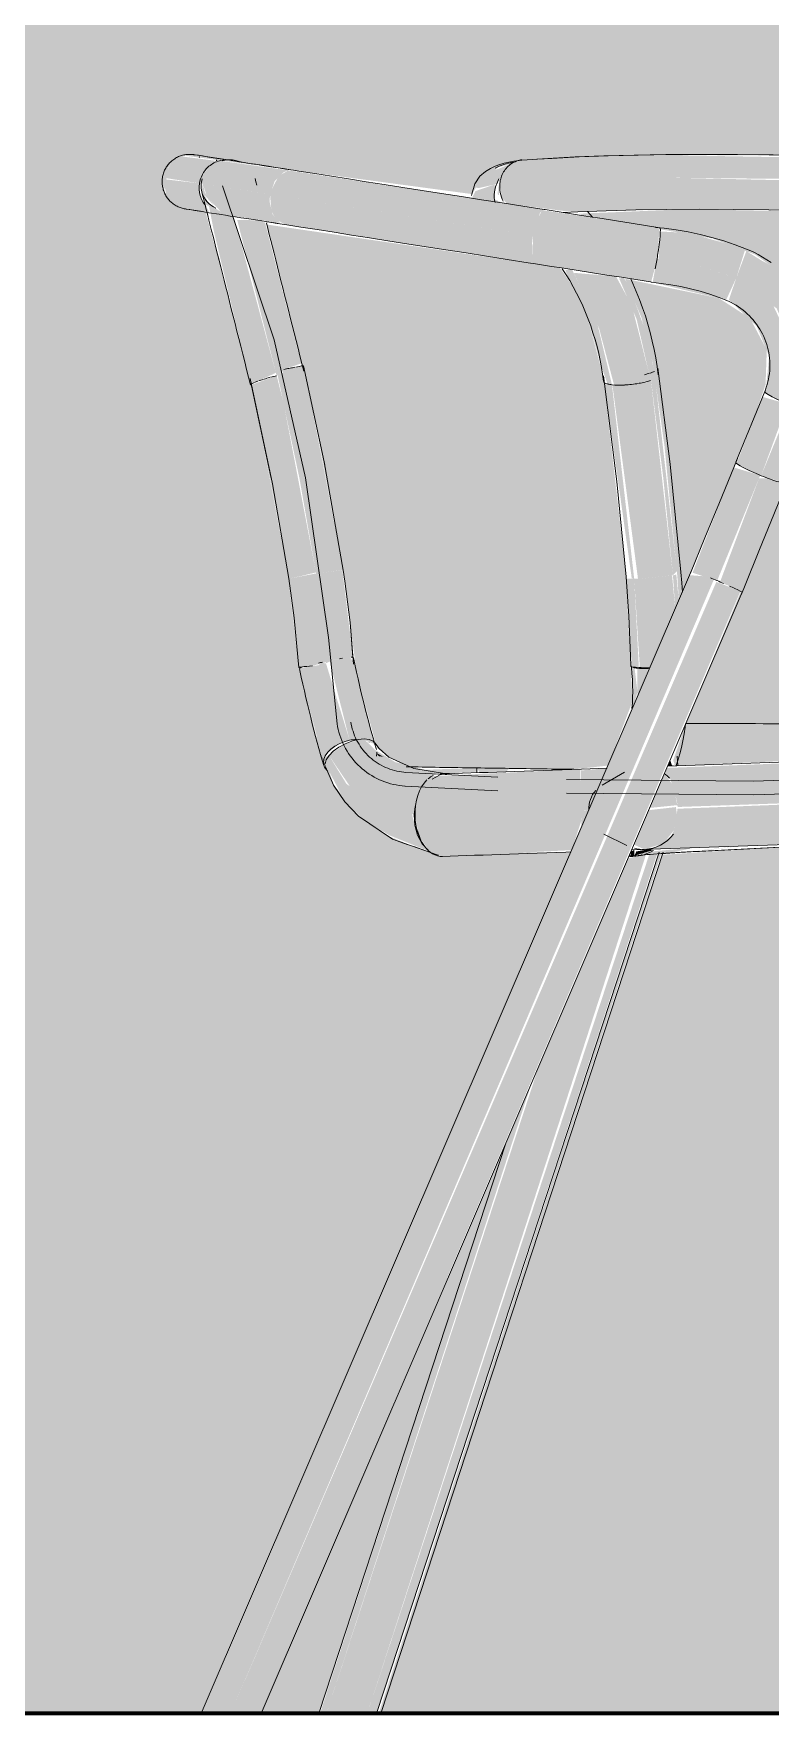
# Model space of a CAD drawing. Header units: inches. Extents: x 20426 to 36348, y -461 to 673.
# Drawn here: x 27890.35 to 27903.75, y 0 to 30.55 of the extents above; entities that cross this region are included whole.
import ezdxf

# ---------------------------------------------------------------- set-up
doc = ezdxf.new("R2010")
doc.units = ezdxf.units.IN
doc.header["$MEASUREMENT"] = 0
doc.linetypes.add('Grid Line 1_2_', pattern=[0.875, 0.5, -0.125, 0.125, -0.125])
for name, color, linetype, lineweight in [('A-FLOR-LEVL', 51, 'Continuous', 9), ('C-TOPO', 7, 'Continuous', 9), ('I-FURN', 30, 'Continuous', 9), ('M-EQPM', 50, 'Continuous', 9)]:
    doc.layers.add(name, color=color, linetype=linetype, lineweight=lineweight)

# ---------------------------------------------------------------- blocks, each defined once
blk = doc.blocks.new('Mechanical Equipment 1 - Mechanical Equipment 1-405455-Elevation - South')
at = {"layer": 'M-EQPM'}
h = blk.add_hatch(color=256, dxfattribs=at)
h.paths.add_polyline_path([(26078.284, 0), (26078.377, 0), (26078.324, 15.636), (26078.381, 15.636), (26078.418, 15.745), (26078.284, 15.939), (26078.284, 3.655)], flags=0)
h.paths.add_polyline_path([(26090.06, 16.071), (26090.082, 16.126), (26090.057, 16.095)], flags=0)
h.paths.add_polyline_path([(26079.997, 0), (26084.511, 0.013), (26084.511, 0.25), (26083.365, 0.25), (26083.365, 0.75), (26090.93, 0.75), (26090.094, 15.848), (26089.983, 16.092), (26089.13, 15.997), (26084.395, 15.775), (26081.016, 3.655)], flags=0)
h.paths.add_polyline_path([(26181.87, 0), (26182.169, 0.008), (26182.07, 2.228), (26181.497, 0), (26181.814, 0)], flags=0)
h.paths.add_polyline_path([(26167.379, 0), (26179.752, 0), (26179.7, 15.636), (26179.754, 15.675), (26179.812, 15.7), (26179.663, 15.952), (26179.484, 15.968), (26174.504, 15.745), (26172.504, 15.615), (26168.579, 3.655)], flags=0)
h.paths.add_polyline_path([(26183.168, 0), (26185.886, 0.011), (26185.886, 0.25), (26184.741, 0.25), (26184.741, 0.75), (26192.305, 0.75), (26191.469, 15.848), (26191.363, 16.085), (26190.497, 15.993), (26185.846, 15.775), (26182.931, 5.319), (26183.159, 0)], flags=0)
h.paths.add_polyline_path([(26189.846, 0), (26192.347, 0.029), (26192.335, 0.25), (26189.846, 0.25)], flags=0)
h.paths.add_polyline_path([(26166.254, 0), (26169.66, 10.383), (26165.205, 0)], flags=0)
h.paths.add_polyline_path([(26164.117, 0), (26170.84, 15.666), (26168.333, 15.636), (26168.082, 15.72), (26167.471, 15.978), (26166.997, 16.306), (26166.535, 16.88), (26166.199, 17.795), (26165.923, 19.015), (26165.886, 19.051), (26165.686, 20.783), (26165.069, 23.975), (26164.672, 25.55), (26164.191, 27.322), (26163.7, 27.466), (26163.438, 27.677), (26163.52, 28.11), (26163.581, 28.23), (26163.817, 28.33), (26169.042, 27.63), (26169.111, 27.746), (26169.113, 27.796), (26169.529, 28.121), (26170.02, 28.253), (26173.009, 28.342), (26175.346, 28.323), (26177.765, 28.234), (26181.128, 27.895), (26183.651, 27.539), (26186.43, 27.025), (26187.118, 26.833), (26187.71, 26.533), (26187.843, 26.394), (26188.042, 26.204), (26188.377, 25.595), (26188.514, 24.96), (26188.514, 24.589), (26188.438, 24.016), (26188.004, 22.733), (26187.02, 19.985), (26186.366, 17.549), (26190.925, 17.494), (26191.643, 17.371), (26191.915, 17.062), (26192.035, 16.849), (26192.193, 16.615), (26192.43, 16.145), (26192.438, 15.944), (26192.517, 15.624), (26193.424, 0.75), (26198.176, 0.75), (26198.176, 28.5), (26193.09, 28.5), (26193.09, 28.75), (26174.841, 28.75), (26174.841, 30), (26218.337, 30), (26218.337, 45.018), (26078.284, 45.018), (26078.284, 30), (26096.462, 30), (26096.462, 36), (26120.462, 36), (26120.462, 30), (26124.377, 30), (26124.377, 28.75), (26120.462, 28.729), (26120.462, 28.142), (26122.253, 28.266), (26125.955, 28.346), (26129.361, 28.236), (26129.706, 28.117), (26129.925, 28.001), (26130.182, 27.56), (26130.144, 27.37), (26129.903, 27.076), (26129.611, 26.817), (26129.361, 26.708), (26128.604, 26.362), (26128.411, 26.075), (26128.05, 25.296), (26127.842, 24.55), (26127.719, 23.793), (26127.376, 20.672), (26127.297, 18.094), (26127.423, 17.52), (26127.423, 17.456), (26127.423, 17.287), (26127.466, 17.332), (26127.62, 16.992), (26127.809, 16.853), (26127.994, 16.512), (26127.952, 16.07), (26127.783, 15.793), (26132.964, 0)], flags=0)
h.paths.add_polyline_path([(26131.915, 0), (26126.775, 15.663), (26126.549, 15.658), (26125.209, 15.723), (26120.462, 15.925), (26120.462, 0), (26131.139, 0)], flags=0)
h.paths.add_polyline_path([(26085.377, 0), (26090.973, 0.005), (26090.959, 0.25), (26085.377, 0.25), (26085.377, 0.005)], flags=0)
h.paths.add_polyline_path([(26193.424, 0), (26199.864, 0.017), (26199.864, 0.25), (26193.41, 0.25), (26193.4, 0.008), (26193.4, 0)], flags=0)
h.paths.add_polyline_path([(26096.462, 0), (26096.462, 0.25), (26091.959, 0.25), (26091.948, 0.008), (26091.973, 0)], flags=0)
h.paths.add_polyline_path([(26186.81, 0), (26188.98, 0), (26188.98, 0.25), (26186.752, 0.25), (26186.752, 0)], flags=0)
h.paths.add_polyline_path([(26200.73, 0), (26207.246, 0.01), (26207.246, 0.25), (26200.73, 0.25), (26200.73, 0.06)], flags=0)
h.paths.add_polyline_path([(26213.842, 0), (26213.842, 0.25), (26211.614, 0.25), (26211.614, 0), (26213.373, 0)], flags=0)
h.paths.add_polyline_path([(26210.748, 0), (26210.748, 0.25), (26208.335, 0.25), (26208.323, 0), (26209.228, 0)], flags=0)
h.paths.add_polyline_path([(26217.435, 0), (26217.426, 0.011), (26217.65, 5.636), (26214.824, 15.775), (26209.233, 16.067), (26209.204, 15.848), (26209.228, 15.619), (26208.398, 0.75), (26215.854, 0.75), (26215.854, 0.25), (26214.708, 0.205), (26214.708, 0), (26217.426, 0)], flags=0)
h.paths.add_polyline_path([(26202.419, 0.75), (26207.289, 0.75), (26208.181, 15.677), (26208.379, 16.429), (26208.691, 16.906), (26208.746, 17.034), (26208.791, 17.185), (26208.904, 17.24), (26209.143, 17.47), (26209.749, 17.496), (26209.786, 17.551), (26210.023, 17.552), (26214.316, 17.598), (26213.319, 20.996), (26212.168, 24.236), (26212.182, 25.071), (26212.242, 25.428), (26212.487, 26.039), (26213.147, 26.648), (26213.901, 26.933), (26217.533, 27.621), (26218.337, 27.744), (26218.337, 28.75), (26207.505, 28.729), (26207.505, 28.5), (26202.419, 28.5), (26202.419, 3.655)], flags=0)
h.paths.add_polyline_path([(26096.462, 0.75), (26096.462, 28.5), (26094.096, 28.5), (26094.096, 28.75), (26094.004, 28.729), (26094.004, 28.5), (26091.714, 28.5), (26091.714, 28.75), (26078.284, 28.729), (26078.284, 28.06), (26081.761, 27.611), (26084.698, 27.086), (26085.666, 26.833), (26086.259, 26.533), (26086.33, 26.432), (26086.591, 26.204), (26086.879, 25.749), (26087.063, 24.96), (26087.063, 24.589), (26086.987, 24.016), (26086.553, 22.733), (26085.571, 19.993), (26084.889, 17.549), (26089.472, 17.495), (26090.192, 17.371), (26090.464, 17.062), (26090.582, 16.851), (26090.741, 16.615), (26090.979, 16.145), (26090.981, 15.974), (26091.066, 15.624), (26091.973, 0.75)], flags=0)
h.paths.add_polyline_path([(26079.368, 1.458), (26083.341, 15.714), (26083.173, 15.718), (26079.71, 15.602), (26079.298, 15.622), (26079.366, 1.912)], flags=0)
h.paths.add_polyline_path([(26180.818, 1.725), (26181.916, 5.666), (26181.42, 15.594), (26180.981, 15.622), (26180.749, 15.622), (26180.817, 1.912)], flags=0)
h.paths.add_polyline_path([(26182.778, 8.757), (26184.665, 15.72), (26182.472, 15.624), (26182.77, 8.929)], flags=0)
h.paths.add_polyline_path([(26217.827, 8.991), (26218.123, 15.637), (26215.964, 15.675), (26217.824, 9.001)], flags=0)
h.paths.add_polyline_path([(26090.749, 16.011), (26090.788, 16.029), (26090.743, 16.028)], flags=0)
h.paths.add_polyline_path([(26170.892, 17.169), (26171.514, 17.237), (26171.96, 18.406), (26171.836, 20.747), (26171.431, 24.299), (26171.152, 25.344), (26170.874, 25.951), (26170.637, 26.293), (26165.301, 27.078), (26166.168, 23.606), (26166.666, 20.988), (26166.822, 19.836), (26166.945, 18.915), (26167.312, 17.56), (26167.511, 17.401), (26167.854, 17.215), (26170.621, 17.173)], flags=0)
h.paths.add_polyline_path([(26187.519, 24.797), (26187.47, 24.732), (26187.497, 24.845)], flags=0)
h.paths.add_polyline_path([(26179.474, 17.469), (26183.388, 17.55), (26185.229, 17.55), (26186.366, 21.414), (26187.366, 24.042), (26187.423, 24.057), (26187.497, 24.518), (26187.48, 25.03), (26187.519, 25.03), (26187.469, 25.163), (26187.441, 25.3), (26187.459, 25.328), (26187.053, 25.745), (26186.614, 25.888), (26185.617, 26.172), (26184.165, 26.438), (26180.913, 26.911), (26177.973, 27.215), (26177.585, 26.738), (26177.496, 26.451), (26177.368, 25.867), (26177.359, 24.991), (26178.404, 18.591), (26178.6, 18.172), (26178.934, 17.678), (26179.409, 17.483), (26179.453, 17.477)], flags=0)
h.paths.add_polyline_path([(26086.144, 24.797), (26086.094, 24.732), (26086.131, 24.825)], flags=0)
h.paths.add_polyline_path([(26078.284, 17.49), (26079.188, 17.553), (26080.122, 17.552), (26083.853, 17.55), (26084.99, 21.414), (26085.991, 24.042), (26086.044, 24.046), (26086.121, 24.518), (26086.104, 25.03), (26086.152, 25.02), (26086.094, 25.163), (26086.061, 25.299), (26086.061, 25.355), (26085.677, 25.745), (26084.984, 26.013), (26084.242, 26.172), (26082.789, 26.438), (26079.538, 26.911), (26078.284, 27.005), (26078.284, 17.505)], flags=0)
h.paths.add_polyline_path([(26213.456, 25.705), (26213.36, 25.654), (26213.449, 25.701)], flags=0)
h.paths.add_polyline_path([(26213.532, 25.705), (26213.435, 25.68), (26213.531, 25.704)], flags=0)
h.paths.add_polyline_path([(26215.442, 17.549), (26218.337, 17.552), (26218.304, 26.716), (26215.572, 26.274), (26214.35, 25.99), (26213.496, 25.663), (26213.19, 25.304), (26213.263, 25.296), (26213.185, 24.999), (26213.164, 24.63), (26213.111, 24.557), (26213.106, 24.409), (26213.177, 24.303), (26213.309, 24.038), (26213.356, 23.945), (26214.655, 20.371), (26215.441, 17.55)], flags=0)
h.paths.add_polyline_path([(26120.462, 17.781), (26120.904, 18.633), (26121.089, 19.251), (26121.408, 21.858), (26121.935, 25.72), (26121.855, 26.257), (26121.862, 26.437), (26121.533, 27.027), (26121.314, 27.223), (26120.462, 27.107), (26120.462, 17.954)], flags=0)
h.paths.add_polyline_path([(26171.475, 24.313), (26171.477, 24.324), (26171.473, 24.324)], flags=0)
h.paths.add_polyline_path([(26177.368, 24.485), (26177.369, 24.485), (26177.359, 24.544)], flags=0)
h.paths.add_polyline_path([(26213.195, 24.63), (26213.187, 24.876), (26213.21, 24.924), (26213.2, 24.732)], flags=0)
h.paths.add_polyline_path([(26129.741, 27.076), (26129.617, 27.139), (26129.622, 27.078), (26129.713, 27.076)], flags=0)
h.paths.add_polyline_path([(26164.387, 48.055), (26218.337, 48.055), (26218.337, 60), (26078.284, 60), (26078.284, 48.055), (26161.127, 48.055)], flags=0)
blk = doc.blocks.new('HermanMiller_Collection_Air-Chair_SideChair_Arms - Arms-457867-Elevation - South')
at = {"layer": 'I-FURN'}
for points in [[(26172.12, 19.003), (26172.065, 19.016), (26172.12, 19.003)], [(26167.379, 0), (26172.493, 15.659), (26172.428, 15.615), (26167.345, 0), (26167.375, 0)]]:
    blk.add_hatch(color=256, dxfattribs=at).paths.add_polyline_path(points, flags=0)
for p, q in [((26173.179, 15.675), (26177.398, 15.895)), ((26167.381, 0), (26172.52, 15.664)), ((26167.375, 0), (26167.379, 0))]:
    blk.add_line(p, q, dxfattribs=at)
at = {"layer": 'I-FURN', "flags": 128}
for points in [[(26169.465, 28.104), (26169.537, 28.137), (26169.62, 28.167), (26169.703, 28.191), (26169.789, 28.211)], [(26170.22, 28.263), (26170.492, 28.28), (26170.989, 28.306), (26171.514, 28.326), (26172.065, 28.34), (26172.641, 28.35), (26173.243, 28.353), (26173.869, 28.352), (26174.518, 28.345), (26175.189, 28.332), (26175.881, 28.314), (26176.593, 28.291), (26177.324, 28.263), (26177.601, 28.251)], [(26172.483, 15.632), (26172.558, 15.638), (26172.639, 15.644), (26172.727, 15.649), (26172.821, 15.655), (26172.922, 15.661), (26173.028, 15.667), (26173.14, 15.673), (26173.179, 15.675)]]:
    blk.add_lwpolyline(points, dxfattribs=at)
blk = doc.blocks.new('HermanMiller_Collection_Air-Chair_SideChair_Arms - Arms-V68-Elevation - South')
at = {"layer": 'I-FURN'}
for points in [[(26169.169, 27.741), (26169.489, 27.812), (26169.678, 28.117), (26169.756, 28.184), (26169.294, 28.001), (26169.066, 27.75)], [(26169.547, 27.825), (26172.699, 27.927), (26175, 27.904), (26177.273, 27.825), (26177.357, 28.117), (26177.503, 28.249), (26172.699, 28.337), (26169.943, 28.249), (26169.756, 28.184), (26169.615, 28.032), (26169.57, 27.933)], [(26176.756, 27.281), (26177.289, 27.4), (26177.305, 27.448), (26177.267, 27.718), (26177.267, 27.825), (26172.699, 27.927), (26169.547, 27.825), (26169.582, 27.567), (26169.676, 27.455), (26170.86, 27.304), (26172.699, 27.352), (26175.236, 27.334), (26176.749, 27.281)], [(26172.26, 24.369), (26172.355, 24.405), (26172.21, 25.103), (26171.904, 25.939), (26171.804, 26.11), (26171.717, 26.095), (26172.036, 25.351), (26172.259, 24.372)], [(26171.99, 20.637), (26171.586, 24.162), (26171.452, 24.2), (26171.453, 24.155), (26171.946, 20.641), (26171.982, 20.638)], [(26172.093, 20.635), (26172.695, 20.696), (26172.28, 24.375), (26172.167, 24.344), (26172.188, 24.212), (26171.659, 24.157), (26171.595, 24.155), (26172.059, 20.636)], [(26172.695, 20.696), (26172.768, 20.771), (26172.357, 24.405), (26172.28, 24.375), (26172.52, 22.461)], [(26172.075, 19.02), (26171.99, 20.637), (26171.845, 20.635), (26171.946, 19.033), (26172.046, 19.022)], [(26172.277, 19.016), (26172.737, 20.087), (26172.679, 20.693), (26172.093, 20.635), (26171.99, 20.635), (26172.093, 19.019), (26172.179, 19.016)], [(26172.737, 20.087), (26172.801, 20.237), (26172.756, 20.712), (26172.695, 20.696), (26172.717, 20.371)], [(26171.963, 18.285), (26172.05, 18.574), (26171.996, 19.018), (26171.943, 19.025), (26171.958, 18.462)], [(26172.051, 18.489), (26172.252, 19.002), (26172.045, 19.009)], [(26172.736, 17.233), (26177.79, 17.456), (26177.453, 18.003), (26172.931, 18.004), (26172.699, 17.331), (26172.737, 17.237)], [(26166.702, 0), (26167.138, 0), (26172.206, 15.622), (26171.878, 15.55), (26170.258, 11.775), (26166.394, 0), (26166.588, 0)], [(26167.304, 0), (26172.417, 15.659), (26172.259, 15.606), (26167.138, 0), (26167.3, 0)], [(26171.993, 15.597), (26171.993, 15.706), (26171.931, 15.675), (26171.923, 15.606)], [(26171.993, 15.597), (26172.341, 15.701), (26172.257, 15.716), (26172.029, 15.675), (26171.994, 15.6)], [(26172.065, 15.612), (26172.297, 15.675), (26172.126, 15.623)], [(26172.161, 15.615), (26172.699, 15.66), (26173.084, 15.745), (26172.297, 15.675), (26172.183, 15.624)], [(26173.083, 15.675), (26173.941, 15.775), (26173.222, 15.7), (26173.154, 15.688)], [(26166.394, 0), (26170.124, 11.463), (26169.66, 10.383), (26166.277, 0), (26166.324, 0)]]:
    blk.add_hatch(color=256, dxfattribs=at).paths.add_polyline_path(points, flags=0)
h = blk.add_hatch(color=256, dxfattribs=at)
h.paths.add_polyline_path([(26169.636, 27.462), (26169.552, 27.685), (26169.632, 27.462)], flags=0)
h.paths.add_polyline_path([(26169.46, 27.489), (26169.462, 27.719), (26169.451, 27.804), (26169.105, 27.685), (26169.037, 27.556), (26169.45, 27.491)], flags=0)
h = blk.add_hatch(color=256, dxfattribs=at)
h.paths.add_polyline_path([(26171.691, 24.155), (26172.202, 24.216), (26172.178, 24.346), (26172.258, 24.375), (26171.95, 25.595), (26171.66, 26.132), (26170.893, 26.198), (26171.353, 25.183), (26171.624, 24.16), (26171.666, 24.157)], flags=0)
h.paths.add_polyline_path([(26170.979, 27.251), (26170.873, 27.301), (26170.961, 27.254)], flags=0)
h.paths.add_polyline_path([(26169.531, 27.609), (26169.521, 27.825), (26169.507, 27.628), (26169.529, 27.611)], flags=0)
h = blk.add_hatch(color=256, dxfattribs=at)
h.paths.add_polyline_path([(26171.586, 24.162), (26171.314, 25.296), (26170.861, 26.258), (26170.738, 26.248), (26170.823, 26.047), (26171.168, 25.296), (26171.377, 24.55), (26171.505, 24.177), (26171.549, 24.169)], flags=0)
h.paths.add_polyline_path([(26169.607, 27.466), (26169.451, 27.535), (26169.46, 27.489), (26169.598, 27.467)], flags=0)
h = blk.add_hatch(color=256, dxfattribs=at)
h.paths.add_polyline_path([(26175.193, 17.999), (26177.482, 18.003), (26177.172, 18.974), (26177.148, 19.017), (26176.85, 21.553), (26176.397, 24.26), (26176.278, 25.218), (26176.383, 26.453), (26176.702, 27.283), (26172.944, 27.355), (26170.991, 27.274), (26171.031, 27.243), (26173.419, 26.822), (26174.188, 26.53), (26174.762, 26.129), (26174.97, 25.89), (26175.157, 25.575), (26175.388, 24.99), (26175.413, 24.325), (26175.316, 23.832), (26175.155, 23.335), (26172.931, 18.004), (26174.777, 17.999)], flags=0)
h.paths.add_polyline_path([(26172.801, 20.237), (26174.179, 23.588), (26174.379, 24.164), (26174.401, 24.799), (26174.095, 25.374), (26173.529, 25.737), (26171.827, 26.09), (26172.124, 25.379), (26172.329, 24.55), (26172.541, 23.05), (26172.777, 20.653), (26172.794, 20.371)], flags=0)
h = blk.add_hatch(color=256, dxfattribs=at)
h.paths.add_polyline_path([(26172.598, 17.229), (26172.678, 17.237), (26172.645, 17.337), (26172.602, 17.237)], flags=0)
h.paths.add_polyline_path([(26172.68, 17.231), (26172.733, 17.259), (26172.681, 17.237)], flags=0)
for p, q in [((26169.035, 27.627), (26169.033, 27.605)), ((26171.144, 27.313), (26171.231, 27.209)), ((26172.782, 17.237), (26172.773, 17.406)), ((26173.103, 15.675), (26177.169, 15.887)), ((26167.305, 0), (26172.445, 15.664)), ((26171.993, 15.597), (26171.901, 15.603)), ((26172.122, 15.608), (26171.993, 15.597)), ((26169.656, 10.373), (26166.253, 0)), ((26167.3, 0), (26167.304, 0))]:
    blk.add_line(p, q, dxfattribs=at)
at = {"layer": 'I-FURN', "flags": 128}
for points in [[(26169.035, 27.627), (26169.091, 27.817), (26169.186, 27.954), (26169.284, 28.041), (26169.376, 28.098), (26169.461, 28.137), (26169.544, 28.167), (26169.627, 28.191), (26169.713, 28.211), (26169.803, 28.228), (26169.897, 28.243), (26169.924, 28.247)], [(26169.948, 28.25), (26170.417, 28.28), (26170.914, 28.306), (26171.438, 28.326), (26171.989, 28.34), (26172.566, 28.35), (26173.167, 28.353), (26173.793, 28.352), (26174.442, 28.345), (26175.113, 28.332), (26175.805, 28.314), (26176.518, 28.291), (26177.249, 28.263), (26177.525, 28.251)], [(26170.706, 27.294), (26170.966, 27.307), (26171.478, 27.327), (26172.018, 27.341), (26172.585, 27.35), (26173.178, 27.353), (26173.796, 27.352), (26174.437, 27.344), (26175.101, 27.332), (26175.787, 27.314), (26176.492, 27.291), (26177.218, 27.263), (26177.474, 27.252)], [(26170.683, 26.27), (26170.751, 26.164), (26170.818, 26.056), (26170.881, 25.944), (26170.942, 25.831), (26170.999, 25.715), (26171.054, 25.597), (26171.106, 25.477), (26171.154, 25.355), (26171.199, 25.233), (26171.241, 25.109), (26171.279, 24.984), (26171.314, 24.858), (26171.345, 24.732), (26171.372, 24.605), (26171.396, 24.479), (26171.416, 24.353), (26171.432, 24.228)], [(26171.927, 26.09), (26171.967, 26.005), (26172.029, 25.86), (26172.088, 25.713), (26172.143, 25.564), (26172.193, 25.414), (26172.239, 25.263), (26172.281, 25.111), (26172.319, 24.958), (26172.352, 24.804), (26172.381, 24.65), (26172.406, 24.496), (26172.426, 24.342)], [(26172.84, 20.756), (26172.644, 22.72), (26172.421, 24.462)], [(26171.431, 24.323), (26171.673, 22.401), (26171.843, 20.671)], [(26171.843, 20.671), (26171.894, 19.953), (26171.924, 19.232), (26171.929, 19.041)], [(26172.866, 20.389), (26172.855, 20.56), (26172.84, 20.756)], [(26171.95, 18.274), (26171.957, 18.376), (26171.961, 18.48), (26171.963, 18.585), (26171.961, 18.692), (26171.957, 18.801), (26171.95, 18.91), (26171.94, 19.02), (26171.937, 19.052)], [(26172.752, 17.237), (26172.784, 17.332), (26172.818, 17.448), (26172.849, 17.567), (26172.876, 17.688), (26172.899, 17.812), (26172.919, 17.937), (26172.926, 17.996)], [(26172.118, 15.604), (26172.126, 15.605), (26172.15, 15.608), (26172.184, 15.612), (26172.228, 15.617), (26172.28, 15.622), (26172.34, 15.627), (26172.407, 15.632), (26172.482, 15.638), (26172.564, 15.644), (26172.652, 15.649), (26172.746, 15.655), (26172.846, 15.661), (26172.953, 15.667), (26173.065, 15.673), (26173.103, 15.675)]]:
    blk.add_lwpolyline(points, dxfattribs=at)
at = {"layer": 'I-FURN'}
for centre, major_axis, ratio, start_param, end_param in [((26169.794, 27.793), (0.241, 0.438), 0.575844, 0.314392, 0.576192), ((26169.794, 27.793), (0.241, 0.438), 0.575844, 1.623389, 2.146988), ((26169.794, 27.793), (0.241, 0.438), 0.575844, 2.146988, 2.627848), ((26171.929, 24.285), (0.497, 0.057), 0.234229, 3.138866, 3.662465), ((26171.929, 24.285), (0.497, 0.057), 0.234229, 3.685255, 3.924264), ((26171.929, 24.285), (0.497, 0.057), 0.234229, 3.934469, 4.447863), ((26171.929, 24.285), (0.497, 0.057), 0.234229, 4.46996, 4.709663), ((26171.929, 24.285), (0.497, 0.057), 0.234229, 4.712874, 4.971462), ((26171.929, 24.285), (0.497, 0.057), 0.234229, 4.989238, 5.233261), ((26171.926, 24.392), (0.495, 0.07), 0.185134, 5.21887, 5.453827), ((26171.929, 24.285), (0.497, 0.057), 0.234229, 5.269467, 5.495061), ((26171.926, 24.392), (0.495, 0.07), 0.185134, 5.480669, 5.742468), ((26172.429, 19.052), (0.5, 0.01), 0.069551, 3.141593, 3.925172), ((26172.434, 19.106), (0.497, 0.055), 0.180952, 3.532209, 3.794009), ((26172.434, 19.106), (0.497, 0.055), 0.180952, 3.794009, 4.317608), ((26172.429, 19.052), (0.5, 0.01), 0.069551, 3.925172, 4.402555), ((26171.95, 16.334), (-0.202, 0.722), 0.995009, 2.789966, 2.891696), ((26171.95, 16.334), (-0.202, 0.722), 0.995009, 2.891696, 3.415295)]:
    blk.add_ellipse(centre, major_axis=major_axis, ratio=ratio, start_param=start_param, end_param=end_param, dxfattribs=at)
for points, knots in [([(26169.943, 28.249), (26169.927, 28.248), (26169.861, 28.238), (26169.736, 28.185), (26169.602, 28.042), (26169.555, 27.899), (26169.547, 27.825)], [-0.8571429, -0.8571429, -0.8571429, -0.8571429, -0.7857143, -0.5714286, -0.2857143, 0, 0, 0, 0]), ([(26172.927, 18.003), (26173.673, 18), (26175.174, 17.997), (26176.719, 18.001), (26177.491, 18.003)], [-0.9097851, -0.9097851, -0.9097851, -0.9097851, -0.5, -0.0947431, -0.0947431, -0.0947431, -0.0947431])]:
    blk.add_open_spline(points, degree=3, knots=knots, dxfattribs=at)
blk.add_open_spline([(26169.547, 27.825), (26169.541, 27.77), (26169.546, 27.656), (26169.583, 27.549), (26169.609, 27.501)], degree=3, dxfattribs=at)
blk = doc.blocks.new('HermanMiller_Collection_Air-Chair_SideChair_Arms - Arms-V69-Elevation - South')
at = {"layer": 'I-FURN'}
h = blk.add_hatch(color=256, dxfattribs=at)
h.paths.add_polyline_path([(26164.086, 27.825), (26164.166, 28.032), (26164.387, 28.212), (26164.382, 28.236), (26163.776, 28.313), (26163.579, 28.229), (26163.448, 27.925), (26163.581, 27.904)], flags=0)
h.paths.add_polyline_path([(26164.596, 28.249), (26164.5, 28.266), (26164.587, 28.249)], flags=0)
h = blk.add_hatch(color=256, dxfattribs=at)
h.paths.add_polyline_path([(26164.423, 28.228), (26164.387, 28.266), (26164.387, 28.235)], flags=0)
h.paths.add_polyline_path([(26164.097, 28.291), (26164.094, 28.33), (26164.071, 28.294)], flags=0)
for points in [[(26165.368, 27.624), (26165.453, 27.864), (26165.61, 28.025), (26165.702, 28.061), (26164.462, 28.236), (26164.324, 28.184), (26164.136, 27.974), (26164.086, 27.825), (26164.133, 27.818), (26164.145, 27.816), (26164.982, 27.685)], [(26164.261, 27.309), (26164.203, 27.411), (26164.099, 27.603), (26164.081, 27.826), (26163.418, 27.904), (26163.481, 27.635), (26163.715, 27.456), (26164.203, 27.32), (26164.248, 27.311)], [(26170.149, 26.875), (26170.278, 27.293), (26170.351, 27.35), (26165.702, 28.061), (26165.525, 27.958), (26165.383, 27.685), (26165.368, 27.624), (26169.582, 26.964)], [(26165.702, 28.061), (26165.525, 28.097), (26165.68, 28.065)], [(26170.196, 26.362), (26170.144, 26.438), (26170.134, 26.747), (26170.149, 26.875), (26165.368, 27.624), (26165.394, 27.32), (26165.476, 27.169), (26165.64, 27.076), (26170.144, 26.37)], [(26165.014, 24.162), (26165.148, 24.228), (26165.474, 24.38), (26164.709, 27.227), (26164.448, 27.323), (26164.348, 27.393), (26164.248, 27.466), (26164.348, 26.948), (26164.986, 24.276), (26165.01, 24.177)], [(26172.416, 26.52), (26172.45, 27.021), (26170.316, 27.338), (26170.205, 27.119), (26170.149, 26.875), (26171.66, 26.638)], [(26165.488, 24.327), (26165.602, 24.41), (26165.617, 24.439), (26165.932, 24.55), (26165.27, 27.142), (26165.267, 27.107), (26165.201, 27.151), (26164.771, 27.162), (26165.482, 24.351)], [(26165.571, 27.1), (26165.284, 27.141), (26165.34, 27.131), (26165.558, 27.102)], [(26173.847, 26.106), (26174.011, 26.632), (26172.978, 26.924), (26172.466, 26.95), (26172.435, 26.45), (26173.106, 26.344), (26173.812, 26.118)], [(26172.298, 26.032), (26172.395, 26.392), (26172.416, 26.52), (26170.149, 26.875), (26170.144, 26.438), (26170.196, 26.362), (26172.298, 26.032)], [(26175.275, 23.657), (26175.432, 24.577), (26175.29, 25.306), (26175.184, 25.474), (26174.97, 25.855), (26174.622, 26.256), (26174.315, 26.417), (26174.03, 26.593), (26173.847, 26.106), (26174.582, 25.55), (26174.941, 24.704), (26174.827, 23.793), (26175.262, 23.658)], [(26173.663, 25.706), (26173.847, 26.106), (26173.106, 26.344), (26172.405, 26.455), (26172.326, 26.024), (26173.529, 25.737)], [(26174.827, 23.793), (26174.941, 24.704), (26174.523, 25.595), (26173.847, 26.106), (26173.712, 25.708), (26174.221, 25.224), (26174.444, 24.68), (26174.379, 24.016), (26174.707, 23.844), (26174.777, 23.814)], [(26166.206, 20.731), (26166.699, 20.796), (26166.071, 24.064), (26165.961, 24.507), (26165.599, 24.435), (26165.605, 24.385), (26165.502, 24.357), (26165.903, 22.461)], [(26165.712, 20.637), (26165.959, 20.69), (26166.203, 20.75), (26165.614, 23.835), (26165.488, 24.327), (26165.029, 24.162), (26165.593, 21.316), (26165.711, 20.644)], [(26174.299, 22.509), (26174.777, 23.814), (26174.324, 23.942), (26173.852, 22.733), (26174.179, 22.559)], [(26174.364, 24.038), (26174.386, 24.102), (26174.364, 24.039)], [(26174.746, 22.37), (26174.796, 22.462), (26175.229, 23.661), (26174.827, 23.793), (26174.299, 22.509), (26174.745, 22.37)], [(26173.499, 20.6), (26174.282, 22.516), (26173.801, 22.659), (26173.051, 20.745), (26173.188, 20.699), (26173.494, 20.602)], [(26173.953, 20.389), (26174.745, 22.37), (26174.419, 22.462), (26174.26, 22.461), (26173.552, 20.578), (26173.939, 20.399)], [(26166.386, 19.095), (26166.49, 19.153), (26166.574, 19.169), (26166.876, 19.211), (26166.683, 20.792), (26166.206, 20.731), (26166.384, 19.118)], [(26164.168, 0), (26164.654, 0), (26173.441, 20.625), (26173.257, 20.68), (26172.999, 20.699), (26164.129, 0)], [(26164.654, 0), (26165.205, 0), (26173.922, 20.408), (26173.484, 20.578), (26166.222, 3.655)], [(26165.889, 19.02), (26166.138, 19.051), (26166.384, 19.118), (26166.206, 20.731), (26165.712, 20.637), (26165.888, 19.025)], [(26166.34, 17.287), (26166.4, 17.456), (26166.631, 17.633), (26166.813, 17.704), (26166.386, 19.095), (26166.299, 19.108), (26166.246, 19.06), (26166.194, 19.055), (26165.907, 19.009), (26166.318, 17.366)], [(26167.284, 17.591), (26166.901, 19.1), (26166.824, 19.208), (26166.45, 19.145), (26166.815, 17.697), (26167.114, 17.688), (26167.238, 17.641)], [(26167.99, 16.344), (26168.126, 16.853), (26168.348, 17.058), (26168.389, 17.107), (26167.646, 17.3), (26167.281, 17.522), (26167.075, 17.72), (26166.733, 17.633), (26166.441, 17.42), (26166.82, 16.861), (26167.275, 16.545), (26167.632, 16.444)], [(26166.411, 17.144), (26166.293, 17.456), (26166.389, 17.171)], [(26168.246, 15.697), (26168.048, 15.97), (26167.948, 16.356), (26167.17, 16.618), (26166.758, 16.904), (26166.441, 17.42), (26166.368, 17.27), (26166.686, 16.669), (26167.04, 16.272), (26167.541, 15.968), (26168.163, 15.717)], [(26167.204, 17.642), (26167.129, 17.684), (26167.182, 17.651)], [(26167.444, 17.388), (26167.306, 17.465), (26167.342, 17.409), (26167.421, 17.398)], [(26169.663, 17.126), (26169.718, 17.186), (26169.13, 17.195), (26169.181, 17.109), (26169.564, 17.123)], [(26172.271, 16.467), (26172.776, 16.517), (26172.699, 16.874), (26172.555, 17.069), (26172.529, 17.067), (26172.293, 16.518)], [(26168.507, 15.585), (26170.854, 15.699), (26171.027, 16.229), (26171.019, 16.423), (26168.005, 16.318), (26168.082, 15.945), (26168.266, 15.677), (26168.383, 15.606)], [(26172.179, 15.713), (26172.528, 15.826), (26172.719, 16.068), (26172.773, 16.308), (26172.749, 16.483), (26172.254, 16.426), (26171.985, 15.799)], [(26168.125, 15.864), (26168.027, 16.135), (26168.097, 15.903)], [(26168.326, 15.641), (26168.048, 15.745), (26168.295, 15.651)]]:
    blk.add_hatch(color=256, dxfattribs=at).paths.add_polyline_path(points, flags=0)
h = blk.add_hatch(color=256, dxfattribs=at)
h.paths.add_polyline_path([(26164.342, 27.43), (26164.182, 27.664), (26164.145, 27.825), (26164.127, 27.671), (26164.335, 27.432)], flags=0)
h.paths.add_polyline_path([(26164.699, 28.226), (26164.508, 28.237), (26164.682, 28.228)], flags=0)
h = blk.add_hatch(color=256, dxfattribs=at)
h.paths.add_polyline_path([(26164.248, 27.466), (26164.129, 27.716), (26164.166, 27.465), (26164.253, 27.407)], flags=0)
h.paths.add_polyline_path([(26165.552, 27.107), (26165.415, 27.259), (26165.36, 27.495), (26165.368, 27.624), (26164.145, 27.816), (26164.226, 27.571), (26164.496, 27.288), (26164.646, 27.238), (26165.514, 27.111)], flags=0)
h = blk.add_hatch(color=256, dxfattribs=at)
h.paths.add_polyline_path([(26175.431, 24.591), (26175.432, 24.612), (26175.29, 25.332), (26175.186, 25.516), (26174.932, 25.936), (26175.056, 25.746), (26175.386, 24.966), (26175.428, 24.612)], flags=0)
h.paths.add_polyline_path([(26174.604, 26.262), (26174.315, 26.429), (26174.571, 26.274)], flags=0)
h = blk.add_hatch(color=256, dxfattribs=at)
h.paths.add_polyline_path([(26165.943, 24.504), (26165.945, 24.55), (26165.942, 24.507)], flags=0)
h.paths.add_polyline_path([(26165.644, 25.697), (26165.589, 25.916), (26165.639, 25.716)], flags=0)
h = blk.add_hatch(color=256, dxfattribs=at)
h.paths.add_polyline_path([(26166.423, 17.14), (26166.389, 17.342), (26166.59, 17.549), (26166.354, 17.371), (26166.368, 17.231), (26166.411, 17.144)], flags=0)
h.paths.add_polyline_path([(26167.287, 17.41), (26167.277, 17.539), (26167.287, 17.477), (26167.286, 17.41)], flags=0)
h = blk.add_hatch(color=256, dxfattribs=at)
h.paths.add_polyline_path([(26171.019, 16.423), (26171.166, 16.431), (26171.483, 17.164), (26171.494, 17.19), (26171.023, 17.148), (26171.014, 16.617), (26171.019, 16.428)], flags=0)
h.paths.add_polyline_path([(26172.78, 16.484), (26180.155, 16.742), (26180.192, 17.369), (26180.233, 17.495), (26172.583, 17.194), (26172.555, 17.069), (26172.649, 16.989), (26172.768, 16.59), (26172.779, 16.487)], flags=0)
h = blk.add_hatch(color=256, dxfattribs=at)
h.paths.add_polyline_path([(26168.403, 17.071), (26168.317, 17.091), (26168.333, 17.078)], flags=0)
h.paths.add_polyline_path([(26167.898, 17.19), (26167.911, 17.146), (26167.911, 17.182)], flags=0)
h.paths.add_polyline_path([(26168.501, 17.085), (26169.13, 17.126), (26169.13, 17.195), (26168.131, 17.158), (26168.462, 17.093)], flags=0)
h = blk.add_hatch(color=256, dxfattribs=at)
h.paths.add_polyline_path([(26168.005, 16.318), (26171.019, 16.423), (26171.012, 17.173), (26168.317, 17.043), (26168.126, 16.853), (26168.014, 16.512)], flags=0)
h.paths.add_polyline_path([(26168.314, 16.988), (26168.357, 17.017), (26168.317, 16.991)], flags=0)
h = blk.add_hatch(color=256, dxfattribs=at)
h.paths.add_polyline_path([(26172.179, 15.713), (26180.284, 16.014), (26180.199, 16.274), (26180.155, 16.742), (26172.778, 16.452), (26172.727, 16.09), (26172.658, 15.939), (26172.354, 15.744), (26172.195, 15.716)], flags=0)
h.paths.add_polyline_path([(26171.034, 16.118), (26171.165, 16.428), (26171.019, 16.423), (26171.03, 16.192)], flags=0)
for p, q in [((26165.026, 24.175), (26165.391, 22.461)), ((26174.364, 24.04), (26173.836, 22.757)), ((26174.375, 24.068), (26174.364, 24.04)), ((26174.364, 24.04), (26174.379, 24.046)), ((26174.379, 24.046), (26174.364, 24.04)), ((26173.035, 20.782), (26164.117, 0)), ((26165.205, 0), (26173.954, 20.388)), ((26167.282, 17.633), (26167.272, 17.65)), ((26180.264, 17.496), (26172.596, 17.228)), ((26166.377, 17.207), (26166.374, 17.216)), ((26167.838, 17.114), (26169.508, 17.027)), ((26169.13, 17.195), (26169.13, 17.107)), ((26171.496, 17.19), (26171.032, 17.174)), ((26171.811, 17.12), (26171.406, 16.883)), ((26167.823, 16.865), (26169.508, 16.777)), ((26168.45, 17.061), (26168.317, 16.991)), ((26168.543, 17.085), (26168.462, 17.066)), ((26168.01, 16.49), (26167.99, 16.344)), ((26171.437, 15.991), (26171.858, 15.783)), ((26171.941, 15.705), (26180.316, 15.997)), ((26167.999, 15.757), (26168.319, 15.644)), ((26164.117, 0), (26164.129, 0))]:
    blk.add_line(p, q, dxfattribs=at)
at = {"layer": 'I-FURN', "flags": 128}
for points in [[(26163.412, 27.931), (26163.415, 27.951), (26163.419, 27.97), (26163.425, 27.989), (26163.43, 28.009), (26163.437, 28.027), (26163.444, 28.046), (26163.452, 28.064), (26163.461, 28.082), (26163.471, 28.1), (26163.481, 28.117), (26163.492, 28.134), (26163.503, 28.15), (26163.515, 28.166), (26163.528, 28.181), (26163.542, 28.196), (26163.556, 28.21), (26163.57, 28.224), (26163.585, 28.237), (26163.601, 28.25), (26163.617, 28.262), (26163.634, 28.273), (26163.651, 28.283), (26163.668, 28.293), (26163.686, 28.302), (26163.704, 28.311), (26163.722, 28.319), (26163.741, 28.326), (26163.76, 28.332), (26163.779, 28.337), (26163.799, 28.342), (26163.818, 28.346), (26163.838, 28.349), (26163.858, 28.351), (26163.878, 28.353), (26163.898, 28.353), (26163.918, 28.353), (26163.938, 28.352), (26163.958, 28.351), (26163.978, 28.348), (26163.983, 28.347)], [(26163.983, 28.347), (26164, 28.345), (26164.052, 28.337), (26164.137, 28.323), (26164.257, 28.304), (26164.411, 28.28), (26164.598, 28.251)], [(26164.007, 28.344), (26163.984, 28.347), (26163.983, 28.347)], [(26164.635, 28.245), (26164.442, 28.276), (26164.282, 28.301), (26164.156, 28.32), (26164.065, 28.335), (26164.007, 28.344)], [(26165.795, 28.063), (26165.652, 28.086), (26165.515, 28.107), (26165.384, 28.128), (26165.259, 28.147), (26165.142, 28.166), (26165.031, 28.183), (26164.928, 28.199), (26164.831, 28.214), (26164.742, 28.228), (26164.661, 28.241), (26164.635, 28.245)], [(26164.714, 28.233), (26164.8, 28.219), (26164.894, 28.205), (26164.995, 28.189), (26165.103, 28.172), (26165.219, 28.154), (26165.341, 28.135), (26165.469, 28.115), (26165.604, 28.093), (26165.745, 28.071), (26165.795, 28.063)], [(26163.828, 27.359), (26163.809, 27.363), (26163.789, 27.367), (26163.77, 27.372), (26163.751, 27.378), (26163.732, 27.385), (26163.713, 27.392), (26163.695, 27.4), (26163.677, 27.409), (26163.659, 27.418), (26163.642, 27.429), (26163.625, 27.439), (26163.609, 27.451), (26163.593, 27.463), (26163.578, 27.476), (26163.563, 27.489), (26163.549, 27.503), (26163.535, 27.518), (26163.522, 27.533), (26163.509, 27.549), (26163.497, 27.565), (26163.486, 27.581), (26163.476, 27.598), (26163.466, 27.616), (26163.457, 27.634), (26163.448, 27.652), (26163.44, 27.67), (26163.434, 27.689), (26163.427, 27.708), (26163.422, 27.727), (26163.417, 27.747), (26163.413, 27.766), (26163.41, 27.786), (26163.408, 27.806), (26163.406, 27.826), (26163.406, 27.846), (26163.406, 27.866), (26163.407, 27.886), (26163.408, 27.906), (26163.411, 27.925), (26163.412, 27.931)], [(26165.097, 27.916), (26165.112, 27.856), (26165.128, 27.792)], [(26170.351, 27.35), (26169.967, 27.41), (26169.589, 27.469), (26169.215, 27.528), (26168.847, 27.585), (26168.486, 27.642), (26168.132, 27.697), (26167.785, 27.752), (26167.446, 27.805), (26167.116, 27.856), (26166.795, 27.907), (26166.484, 27.955), (26166.183, 28.003), (26165.893, 28.048), (26165.795, 28.063)], [(26165.014, 24.162), (26164.978, 24.302), (26164.943, 24.442), (26164.907, 24.582), (26164.872, 24.722), (26164.837, 24.862), (26164.802, 25.001), (26164.767, 25.139), (26164.732, 25.276), (26164.698, 25.412), (26164.664, 25.546), (26164.631, 25.678), (26164.598, 25.809), (26164.565, 25.937), (26164.533, 26.063), (26164.502, 26.187), (26164.471, 26.308), (26164.442, 26.426), (26164.413, 26.54), (26164.385, 26.652), (26164.357, 26.76), (26164.331, 26.864), (26164.306, 26.964), (26164.281, 27.06), (26164.258, 27.153), (26164.236, 27.241), (26164.215, 27.324), (26164.195, 27.403), (26164.176, 27.477), (26164.158, 27.547), (26164.142, 27.611), (26164.127, 27.671)], [(26164.502, 27.781), (26165.442, 24.98), (26166.012, 22.469), (26166.432, 19.568), (26166.588, 17.999)], [(26163.828, 27.359), (26163.845, 27.357), (26163.897, 27.349), (26163.983, 27.335), (26164.102, 27.317), (26164.256, 27.292), (26164.443, 27.263), (26164.48, 27.257)], [(26163.852, 27.356), (26163.829, 27.359), (26163.828, 27.359)], [(26164.263, 27.291), (26164.127, 27.313), (26164.002, 27.332), (26163.91, 27.347), (26163.852, 27.356)], [(26164.216, 27.317), (26164.236, 27.241), (26164.258, 27.153), (26164.281, 27.06), (26164.306, 26.964), (26164.331, 26.864), (26164.357, 26.759), (26164.385, 26.652), (26164.413, 26.54), (26164.442, 26.425), (26164.472, 26.308), (26164.502, 26.187), (26164.533, 26.063), (26164.565, 25.937), (26164.598, 25.809), (26164.631, 25.678), (26164.664, 25.546), (26164.698, 25.412), (26164.732, 25.276), (26164.767, 25.139), (26164.802, 25.001), (26164.837, 24.862), (26164.872, 24.722), (26164.908, 24.582), (26164.943, 24.442), (26164.978, 24.302), (26165.014, 24.162)], [(26164.48, 27.257), (26164.559, 27.245), (26164.645, 27.231), (26164.739, 27.217), (26164.84, 27.201), (26164.949, 27.184), (26165.064, 27.166), (26165.186, 27.147), (26165.314, 27.127), (26165.449, 27.105), (26165.591, 27.083), (26165.64, 27.076)], [(26172.459, 27.019), (26172.196, 27.06), (26171.933, 27.102), (26171.669, 27.143), (26171.407, 27.184), (26171.145, 27.225), (26170.885, 27.266), (26170.626, 27.306), (26170.37, 27.347), (26170.351, 27.35)], [(26165.64, 27.076), (26165.497, 27.098), (26165.36, 27.119), (26165.287, 27.131)], [(26165.301, 27.109), (26165.327, 27.004), (26165.354, 26.897), (26165.382, 26.785), (26165.411, 26.67), (26165.441, 26.553), (26165.472, 26.432), (26165.503, 26.308), (26165.535, 26.182), (26165.567, 26.054), (26165.6, 25.923), (26165.634, 25.791), (26165.667, 25.657), (26165.702, 25.521), (26165.736, 25.384), (26165.771, 25.246), (26165.806, 25.107), (26165.842, 24.967), (26165.877, 24.827), (26165.912, 24.687), (26165.948, 24.547), (26165.983, 24.407)], [(26165.948, 24.547), (26165.912, 24.687), (26165.877, 24.827), (26165.842, 24.967), (26165.806, 25.107), (26165.771, 25.246), (26165.736, 25.384), (26165.702, 25.521), (26165.667, 25.657), (26165.634, 25.791), (26165.6, 25.923), (26165.567, 26.054), (26165.535, 26.182), (26165.503, 26.308), (26165.472, 26.432), (26165.441, 26.553), (26165.411, 26.671), (26165.382, 26.785), (26165.354, 26.897), (26165.327, 27.004), (26165.301, 27.109)], [(26165.64, 27.076), (26165.927, 27.031), (26166.224, 26.984), (26166.532, 26.936), (26166.85, 26.886), (26167.177, 26.835), (26167.512, 26.782), (26167.856, 26.728), (26168.208, 26.673), (26168.567, 26.617), (26168.933, 26.56), (26169.304, 26.501), (26169.681, 26.442), (26170.063, 26.382), (26170.196, 26.362)], [(26174.035, 26.627), (26173.828, 26.707), (26173.618, 26.778), (26173.405, 26.841), (26173.19, 26.896), (26172.973, 26.942), (26172.754, 26.979), (26172.533, 27.008), (26172.377, 27.022)], [(26174.035, 26.627), (26173.828, 26.707), (26173.618, 26.778), (26173.405, 26.841), (26173.19, 26.896), (26172.973, 26.942), (26172.754, 26.979), (26172.533, 27.008), (26172.461, 27.015)], [(26174.479, 26.386), (26174.403, 26.437), (26174.325, 26.485), (26174.245, 26.529), (26174.163, 26.571), (26174.08, 26.609), (26174.035, 26.627)], [(26174.479, 26.386), (26174.403, 26.437), (26174.325, 26.485), (26174.245, 26.529), (26174.163, 26.571), (26174.08, 26.609)], [(26170.196, 26.362), (26170.452, 26.322), (26170.71, 26.281), (26170.971, 26.24), (26171.232, 26.199), (26171.495, 26.158), (26171.758, 26.117), (26172.022, 26.076), (26172.285, 26.034), (26172.304, 26.031)], [(26172.296, 26.026), (26172.478, 26.007), (26172.658, 25.982), (26172.838, 25.949), (26173.016, 25.909), (26173.192, 25.863), (26173.366, 25.809), (26173.538, 25.748), (26173.658, 25.701)], [(26173.658, 25.701), (26173.705, 25.681), (26173.752, 25.659), (26173.797, 25.634), (26173.842, 25.608), (26173.886, 25.581), (26173.928, 25.551), (26173.969, 25.52), (26174.009, 25.488), (26174.047, 25.454), (26174.084, 25.418), (26174.12, 25.381), (26174.154, 25.342), (26174.186, 25.303), (26174.217, 25.262), (26174.246, 25.219), (26174.274, 25.176), (26174.3, 25.132), (26174.323, 25.086), (26174.345, 25.04), (26174.365, 24.993), (26174.384, 24.945), (26174.4, 24.897), (26174.414, 24.848), (26174.426, 24.798), (26174.437, 24.748), (26174.445, 24.698), (26174.451, 24.647), (26174.455, 24.596), (26174.457, 24.545), (26174.458, 24.518)], [(26173.658, 25.701), (26173.705, 25.681), (26173.752, 25.659)], [(26166.7, 20.79), (26166.354, 22.76), (26165.977, 24.506)], [(26166.364, 22.699), (26166.354, 22.76), (26165.977, 24.506)], [(26174.458, 24.518), (26174.457, 24.467), (26174.454, 24.416), (26174.448, 24.365), (26174.441, 24.315), (26174.432, 24.265), (26174.421, 24.215), (26174.408, 24.165), (26174.392, 24.117), (26174.375, 24.068), (26174.364, 24.04)], [(26165.004, 24.278), (26165.412, 22.362), (26165.712, 20.637)], [(26174.827, 23.793), (26174.707, 23.844), (26174.595, 23.894), (26174.499, 23.942), (26174.426, 23.984), (26174.379, 24.016), (26174.364, 24.038)], [(26173.014, 20.736), (26173.277, 21.379), (26173.54, 22.021), (26173.801, 22.659), (26173.867, 22.821)], [(26174.793, 22.443), (26174.532, 21.805), (26174.27, 21.164), (26174.007, 20.521), (26173.94, 20.357)], [(26166.887, 19.083), (26166.823, 19.839), (26166.73, 20.592), (26166.7, 20.79)], [(26166.876, 19.211), (26166.823, 19.839), (26166.73, 20.592), (26166.7, 20.79)], [(26165.712, 20.637), (26165.808, 19.924), (26165.876, 19.209), (26165.889, 19.02)], [(26166.348, 17.237), (26166.318, 17.338), (26166.287, 17.441), (26166.257, 17.547), (26166.227, 17.656), (26166.197, 17.767), (26166.167, 17.88), (26166.137, 17.995), (26166.107, 18.112), (26166.078, 18.23), (26166.049, 18.351), (26166.02, 18.472), (26165.992, 18.595), (26165.965, 18.719), (26165.937, 18.843), (26165.911, 18.969), (26165.903, 19.004)], [(26166.348, 17.237), (26166.318, 17.338), (26166.287, 17.441), (26166.257, 17.547), (26166.227, 17.656), (26166.197, 17.767), (26166.167, 17.88), (26166.137, 17.995), (26166.107, 18.112), (26166.078, 18.23), (26166.049, 18.351), (26166.02, 18.472), (26165.992, 18.595), (26165.965, 18.719), (26165.937, 18.843), (26165.911, 18.969)], [(26167.304, 17.532), (26167.276, 17.625), (26167.248, 17.721), (26167.219, 17.82), (26167.191, 17.922), (26167.162, 18.026), (26167.134, 18.133), (26167.105, 18.243), (26167.077, 18.354), (26167.049, 18.467), (26167.022, 18.582), (26166.995, 18.698), (26166.968, 18.816), (26166.941, 18.934), (26166.915, 19.054), (26166.889, 19.174), (26166.882, 19.209)], [(26167.276, 17.625), (26167.248, 17.721), (26167.219, 17.82), (26167.191, 17.922), (26167.162, 18.026), (26167.134, 18.133), (26167.105, 18.243), (26167.077, 18.354), (26167.049, 18.467), (26167.022, 18.582), (26166.995, 18.698), (26166.968, 18.816), (26166.941, 18.934), (26166.915, 19.054), (26166.889, 19.174), (26166.882, 19.209)], [(26166.837, 18.028), (26166.844, 17.986), (26166.853, 17.943), (26166.864, 17.901), (26166.877, 17.86), (26166.891, 17.819), (26166.907, 17.779), (26166.924, 17.739), (26166.943, 17.7), (26166.964, 17.662), (26166.986, 17.625), (26167.009, 17.589), (26167.034, 17.553), (26167.061, 17.519), (26167.088, 17.486), (26167.117, 17.454), (26167.147, 17.423), (26167.179, 17.393), (26167.212, 17.364), (26167.245, 17.337), (26167.28, 17.312), (26167.316, 17.287), (26167.353, 17.264), (26167.39, 17.243), (26167.429, 17.223), (26167.468, 17.205), (26167.508, 17.188), (26167.548, 17.173), (26167.59, 17.16), (26167.631, 17.148), (26167.673, 17.138), (26167.716, 17.129), (26167.758, 17.122), (26167.801, 17.117), (26167.838, 17.114)], [(26166.441, 17.42), (26166.519, 17.498), (26166.619, 17.57), (26166.733, 17.633), (26166.853, 17.681), (26166.972, 17.711), (26167.081, 17.721)], [(26166.588, 17.999), (26166.597, 17.946), (26166.608, 17.894), (26166.621, 17.842), (26166.636, 17.791), (26166.654, 17.741), (26166.673, 17.691), (26166.694, 17.642), (26166.717, 17.594), (26166.742, 17.547), (26166.769, 17.501), (26166.797, 17.456), (26166.828, 17.412), (26166.86, 17.37), (26166.894, 17.329), (26166.929, 17.289), (26166.966, 17.25), (26167.005, 17.214), (26167.044, 17.178), (26167.086, 17.145), (26167.128, 17.113), (26167.172, 17.083), (26167.217, 17.054), (26167.263, 17.027), (26167.311, 17.003), (26167.359, 16.98), (26167.408, 16.959), (26167.458, 16.94), (26167.508, 16.923), (26167.559, 16.908), (26167.611, 16.895), (26167.663, 16.885), (26167.716, 16.876), (26167.769, 16.869), (26167.822, 16.865), (26167.823, 16.865)], [(26167.081, 17.721), (26167.173, 17.711), (26167.242, 17.681), (26167.282, 17.633)], [(26166.368, 17.27), (26166.389, 17.342), (26166.441, 17.42)], [(26167.272, 17.65), (26167.352, 17.549), (26167.527, 17.391), (26167.984, 17.181), (26168.541, 17.095), (26168.631, 17.091)], [(26167.272, 17.65), (26167.352, 17.549), (26167.527, 17.391), (26167.863, 17.237)], [(26166.374, 17.216), (26166.524, 16.881), (26166.726, 16.58), (26166.975, 16.315), (26167.594, 15.899), (26168.407, 15.614), (26168.431, 15.608)], [(26166.374, 17.216), (26166.524, 16.881), (26166.726, 16.58), (26166.975, 16.315)], [(26171.032, 17.174), (26170.856, 17.168), (26170.681, 17.162), (26170.506, 17.155), (26170.332, 17.149), (26170.16, 17.143), (26169.99, 17.137), (26169.822, 17.132), (26169.656, 17.126), (26169.493, 17.12), (26169.332, 17.114), (26169.175, 17.109), (26169.021, 17.104), (26168.87, 17.098), (26168.724, 17.093), (26168.581, 17.088), (26168.455, 17.084)], [(26170.758, 16.983), (26174.154, 16.956), (26177.548, 17.065), (26180.935, 17.309), (26181.812, 17.395)], [(26170.758, 16.733), (26174.164, 16.706), (26177.568, 16.815), (26180.965, 17.061), (26181.812, 17.144)], [(26167.99, 16.344), (26167.999, 16.151), (26168.048, 15.97), (26168.132, 15.816), (26168.246, 15.697)], [(26167.356, 16.058), (26167.594, 15.899), (26167.864, 15.804)], [(26168.507, 15.585), (26168.646, 15.59), (26168.789, 15.595), (26168.936, 15.6), (26169.087, 15.605), (26169.241, 15.61), (26169.399, 15.616), (26169.559, 15.622), (26169.723, 15.627), (26169.889, 15.633), (26170.057, 15.639), (26170.228, 15.645), (26170.4, 15.651), (26170.574, 15.657), (26170.748, 15.663), (26170.843, 15.666)]]:
    blk.add_lwpolyline(points, dxfattribs=at)
at = {"layer": 'I-FURN'}
for centre, major_axis, ratio, start_param, end_param in [((26164.612, 27.793), (0.485, 0.122), 0.913845, 0.868648, 1.570796), ((26164.612, 27.793), (0.485, 0.122), 0.913845, 0.868648, 1.308997), ((26164.612, 27.793), (0.485, 0.122), 0.913845, 2.617994, 3.141593), ((26164.612, 27.793), (0.485, 0.122), 0.913845, 3.141593, 4.012802), ((26172.382, 26.525), (0.077, 0.494), 0.06961, 4.712389, 6.283185), ((26172.382, 26.525), (0.077, 0.494), 0.06961, 4.18879, 4.712389), ((26172.337, 26.524), (0.04, 0.498), 0.009426, 3.025642, 3.287442), ((26165.491, 24.392), (0.487, 0.114), 0.033982, 1.075201, 1.301041), ((26165.491, 24.392), (0.487, 0.114), 0.033982, 0.822169, 1.039241), ((26165.491, 24.392), (0.487, 0.114), 0.033982, 6.275229, 7.060627), ((26165.498, 24.285), (0.485, 0.122), 0.0872, 2.617994, 3.141593), ((26165.498, 24.285), (0.485, 0.122), 0.0872, 3.141593, 3.403392), ((26165.498, 24.285), (0.485, 0.122), 0.0872, 3.141593, 3.403392), ((26165.498, 24.285), (0.485, 0.122), 0.0872, 2.356194, 2.565973), ((26165.498, 24.285), (0.485, 0.122), 0.0872, 2.094395, 2.315061), ((26165.498, 24.285), (0.485, 0.122), 0.0872, 1.832596, 2.05797), ((26165.498, 24.285), (0.485, 0.122), 0.0872, 1.570796, 1.79795), ((26174.299, 22.567), (-0.462, 0.19), 0.107447, 0.044168, 1.614965), ((26174.299, 22.567), (-0.462, 0.19), 0.107447, 1.614965, 2.375944), ((26173.494, 20.585), (-0.459, 0.197), 0.032074, 4.726152, 4.986573), ((26173.494, 20.585), (-0.459, 0.197), 0.032074, 4.464352, 4.715492), ((26173.494, 20.585), (-0.459, 0.197), 0.032074, 3.940754, 4.202553), ((26173.494, 20.585), (-0.459, 0.197), 0.032074, 3.155355, 3.93909), ((26166.388, 19.052), (0.499, 0.032), 0.034829, 2.092177, 3.139374), ((26166.393, 19.106), (0.489, 0.102), 0.052043, 2.751427, 3.013226), ((26166.393, 19.106), (0.489, 0.102), 0.052043, 1.704229, 1.856294), ((26166.393, 19.106), (0.489, 0.102), 0.052043, 0.918831, 1.05659), ((26166.393, 19.106), (0.489, 0.102), 0.052043, 0.133433, 0.395233), ((26166.826, 17.385), (0.478, 0.147), 0.611162, 1.40857, 2.979366), ((26166.826, 17.385), (0.478, 0.147), 0.611162, 1.146771, 1.40857), ((26166.826, 17.385), (0.478, 0.147), 0.611162, 5.887483, 6.120959), ((26166.826, 17.385), (0.478, 0.147), 0.611162, 2.979366, 3.502965), ((26166.826, 17.385), (0.478, 0.147), 0.611162, 3.241166, 3.502965), ((26168.481, 16.334), (-0.026, 0.75), 0.635638, 0.523599, 1.570796), ((26168.481, 16.334), (-0.026, 0.75), 0.635638, 0.261799, 0.460893), ((26172.153, 16.463), (-0.026, 0.75), 0.939693, 5.497787, 5.669935), ((26171.634, 16.444), (-0.017, 0.5), 0.939693, 0.785398, 1.570796), ((26168.481, 16.334), (-0.026, 0.75), 0.635638, 1.570796, 3.141593), ((26172.153, 16.463), (-0.026, 0.75), 0.939693, 3.141593, 3.999684), ((26172.153, 16.463), (-0.026, 0.75), 0.939693, 2.879793, 3.141593)]:
    blk.add_ellipse(centre, major_axis=major_axis, ratio=ratio, start_param=start_param, end_param=end_param, dxfattribs=at)
for points, knots in [([(26164.086, 27.825), (26164.095, 27.881), (26164.13, 27.989), (26164.242, 28.139), (26164.386, 28.225), (26164.493, 28.246), (26164.528, 28.249)], [-1, -1, -1, -1, -0.7857143, -0.5714286, -0.2857143, -0.1428571, -0.1428571, -0.1428571, -0.1428571]), ([(26169.13, 17.195), (26169.319, 17.192), (26169.711, 17.186), (26170.305, 17.177), (26170.705, 17.171), (26170.891, 17.169)], [-1, -1, -1, -1, -0.75, -0.5, -0.2887774, -0.2887774, -0.2887774, -0.2887774])]:
    blk.add_open_spline(points, degree=3, knots=knots, dxfattribs=at)
for points in [[(26164.203, 27.411), (26164.155, 27.466), (26164.084, 27.598), (26164.074, 27.751), (26164.086, 27.825)], [(26167.845, 17.215), (26168.033, 17.212), (26168.437, 17.205), (26168.892, 17.198), (26169.13, 17.195)]]:
    blk.add_open_spline(points, degree=3, dxfattribs=at)

msp = doc.modelspace()

# ---------------------------------------------------------------- linework, layer by layer
at = {"layer": 'A-FLOR-LEVL', "linetype": 'Grid Line 1_2_'}
msp.add_line((23708.455, 0), (28160.303, 0), dxfattribs=at)
at = {"layer": 'C-TOPO', "lineweight": 70}
msp.add_line((27928.807, 0), (25518.115, 0), dxfattribs=at)
at = {"layer": 'C-TOPO'}
msp.add_line((27928.808, 0), (25518.117, 0), dxfattribs=at)

# ---------------------------------------------------------------- block references
at = {"layer": 'I-FURN'}
for name in ['HermanMiller_Collection_Air-Chair_SideChair_Arms - Arms-V69-Elevation - South', 'HermanMiller_Collection_Air-Chair_SideChair_Arms - Arms-V68-Elevation - South', 'HermanMiller_Collection_Air-Chair_SideChair_Arms - Arms-457867-Elevation - South']:
    msp.add_blockref(name, (1729.284, 0), dxfattribs=at)
at = {"layer": 'M-EQPM'}
msp.add_blockref('Mechanical Equipment 1 - Mechanical Equipment 1-405455-Elevation - South', (1729.284, 0), dxfattribs=at)

doc.saveas('drawing.dxf')
